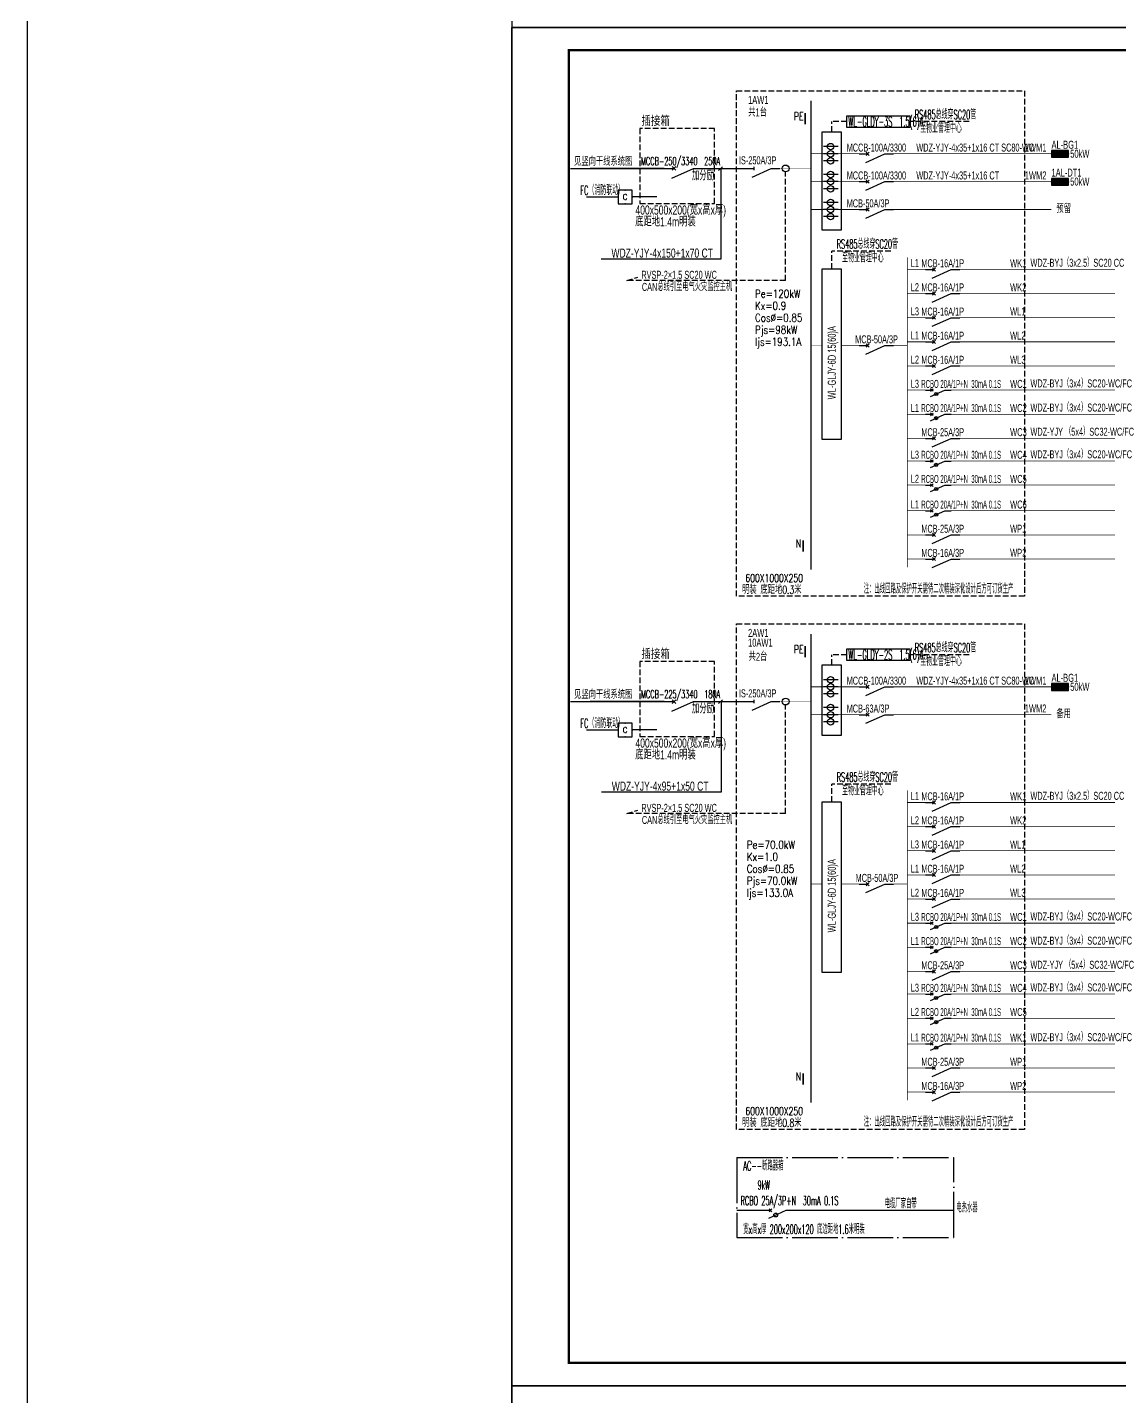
# Model space of a CAD drawing. Extents: x -127004 to 341119, y -13158 to 456864.
# Drawn here: x -86575 to -38787, y 127086 to 186961 of the extents above; entities that cross this region are included whole.
import ezdxf
from ezdxf.enums import TextEntityAlignment as Align

# ---------------------------------------------------------------- set-up
doc = ezdxf.new("R2010")
doc.units = 0
doc.header["$LTSCALE"] = 1000
for name, pattern in [('CONTINOUS', [0]), ('DASH', [0.35, 0.25, -0.1]), ('DOTE', [2.42, 2, -0.2, 0.02, -0.2])]:
    doc.linetypes.add(name, pattern=pattern)
doc.layers.get('0').update_dxf_attribs({"linetype": 'CONTINUOUS'})
for name, color, linetype in [('D-TEXT', 7, 'CONTINUOUS'), ('DIM-箱柜', 3, 'CONTINUOUS'), ('DQ', 7, 'CONTINOUS'), ('EL-TEXT', 3, 'CONTINUOUS'), ('ELEC-text', 7, 'CONTINUOUS'), ('ELEMENT', 3, 'CONTINUOUS'), ('EQUIP-照明', 3, 'CONTINUOUS'), ('EQUIP-箱柜', 3, 'CONTINUOUS'), ('LAYER3', 7, 'DOTE'), ('PUB_TEXT', 7, 'CONTINUOUS'), ('SIG_TEXT', 7, 'CONTINUOUS'), ('TEL_TEXT', 3, 'CONTINUOUS'), ('TEL_TITLE', 7, 'CONTINUOUS'), ('WIRE', 4, 'CONTINUOUS'), ('WIRE-照明', 1, 'CONTINUOUS'), ('内审意见修改', 2, 'CONTINUOUS')]:
    doc.layers.add(name, color=color, linetype=linetype)
doc.layers.add('内审要求修改2.10', color=6, linetype='CONTINUOUS', plot=False)
doc.styles.add('_COMPLEX', font='ros.shx', dxfattribs={"width": 0.6, "bigfont": 'jd.shx'})
doc.styles.add('_HZTXT', font='ROMANS2', dxfattribs={"width": 0.8, "bigfont": 'HZDF2'})
doc.styles.add('_TCH_LABEL', font='COMPLEX', dxfattribs={"bigfont": 'GBCBIG'})
doc.styles.add('_TEL_DIM', font='ROMANS2', dxfattribs={"width": 0.8, "height": 3.5, "bigfont": 'HZDF2'})
doc.styles.add('B', font='ROMANS2', dxfattribs={"width": 0.8, "bigfont": 'HZDF2'})
doc.styles.add('DIM_FONT', font='ROMANS', dxfattribs={"bigfont": 'HZTXT'})
doc.styles.add('JD', font='ros.shx', dxfattribs={"width": 0.8, "height": 600, "bigfont": 'hztxt.shx'})
doc.styles.get("Standard").update_dxf_attribs({"font": 'GBENOR', "bigfont": 'GBCBIG'})

# ---------------------------------------------------------------- blocks, each defined once
blk = doc.blocks.new('M_M8')
for p, q in [((-0.25, -0.2), (0, -0.75)), ((0.05, -0.25), (-0.05, -0.25))]:
    blk.add_line(p, q)
for points in [[(0, 0), (0, -0.25)], [(0, -0.75), (0, -1)]]:
    blk.add_lwpolyline(points)
at = {"style": 'DIM_FONT', "width": 0.8, "flags": 9}
blk.add_attdef('S', (0.25, -0.5), '', height=0.2, dxfattribs=at)
blk = doc.blocks.new('M_M7')
for p, q in [((-0.25, -0.2), (0, -0.75)), ((-0.047, -0.297), (0.047, -0.203)), ((-0.047, -0.203), (0.047, -0.297))]:
    blk.add_line(p, q)
for points in [[(0, 0), (0, -0.25)], [(0, -0.75), (0, -1)]]:
    blk.add_lwpolyline(points)
at = {"width": 0.8, "flags": 9}
blk.add_attdef('S', (0.25, -0.5), '', height=0.2, dxfattribs=at)
blk = doc.blocks.new('M_M19DXM')
for p, q in [((-0.25, -0.2), (0, -0.75)), ((-0.047, -0.203), (0.047, -0.297)), ((-0.047, -0.297), (0.047, -0.203))]:
    blk.add_line(p, q)
for points in [[(0, 0), (0, -0.25)], [(0, -0.75), (0, -1)]]:
    blk.add_lwpolyline(points)
blk.add_circle((-0.151, -0.417), 0.0615)
at = {"style": 'DIM_FONT', "width": 0.8, "flags": 9}
blk.add_attdef('S', (0.25, -0.5), '', height=0.2, dxfattribs=at)
blk = doc.blocks.new('SADF AGF AERG AER GER')
at = {"layer": 'DIM-箱柜'}
blk.add_lwpolyline([(-462150, -1228514), (-378050, -1228514), (-378050, -1287914), (-462150, -1287914)], close=True, dxfattribs=at)
blk = doc.blocks.new('*X6')
at = {"color": 0}
for p, q in [((-250, 33), (-83, 200)), ((-250, 68), (-118, 200)), ((-250, 104), (-154, 200)), ((-250, 139), (-189, 200)), ((-250, 174), (-224, 200)), ((-247, 0), (-47, 200)), ((-212, 0), (-12, 200)), ((-177, 0), (23, 200)), ((-141, 0), (59, 200)), ((-106, 0), (94, 200)), ((-71, 0), (129, 200)), ((-35, 0), (165, 200)), ((0, 0), (200, 200)), ((35, 0), (235, 200)), ((71, 0), (250, 179)), ((106, 0), (250, 144)), ((141, 0), (250, 109)), ((177, 0), (250, 73)), ((212, 0), (250, 38)), ((247, 0), (250, 3))]:
    blk.add_line(p, q, dxfattribs=at)
blk = doc.blocks.new('$equip$00001421')
for p, q in [((0.75, 0.6), (-0.75, 0.6)), ((-0.75, 0.6), (-0.75, 0)), ((-0.75, 0), (0.75, 0)), ((0.75, 0), (0.75, 0.6))]:
    blk.add_line(p, q)
at = {"const_width": 0.6}
blk.add_lwpolyline([(-0.75, 0.3), (0.75, 0.3)], dxfattribs=at)
for p in [(-0.75, 0.3), (0, 0.6), (0, 0), (0.75, 0.3)]:
    blk.add_point(p)
at = {"xscale": 0.00300000000061118, "yscale": 0.00300000000061118, "zscale": 0.00300000000061118}
blk.add_blockref('*X6', (0, 0), dxfattribs=at)
at = {"style": '_TCH_LABEL', "flags": 9}
blk.add_attdef('A', (0, 0), '', height=0.00002, dxfattribs=at)
blk = doc.blocks.new('A$C6873132B')
at = {"layer": 'DIM-箱柜'}
blk.add_blockref('SADF AGF AERG AER GER', (378050, 1287914), dxfattribs=at)
blk = doc.blocks.new('$equip_U$00000105(JDQINJING)')
for p, q in [((0.5, 1), (-0.5, 1)), ((-0.5, 1), (-0.5, 0)), ((0.5, 0), (0.5, 1)), ((-0.5, 0), (0.5, 0))]:
    blk.add_line(p, q)
for p in [(0, 1), (-0.5, 0.5), (0, 0), (0.5, 0.5)]:
    blk.add_point(p)
at = {"color": 7, "style": '_TEL_DIM'}
blk.add_attdef('$TEXT$', text='', height=0.4, dxfattribs=at).set_placement((-0.002, 0.507), align=Align.MIDDLE_CENTER)
at = {"color": 7, "style": '_TEL_DIM', "flags": 1}
blk.add_attdef('A', text='', height=0.00002, dxfattribs=at).set_placement((0, 0), align=Align.MIDDLE_CENTER)
blk = doc.blocks.new('$equip$00001781')
blk.add_circle((0, 0), 0.5)
at = {"flags": 9}
blk.add_attdef('A', (0, 0), '', height=0.00002, dxfattribs=at)

msp = doc.modelspace()

# ---------------------------------------------------------------- linework, layer by layer
at = {"linetype": 'DASH'}
for p, q in [((-55552, 162084), (-55552, 184191)), ((-55552, 184191), (-42943, 184191)), ((-42943, 184191), (-42943, 162084)), ((-42943, 162084), (-55552, 162084)), ((-55552, 138773), (-55552, 160881)), ((-55552, 160881), (-42943, 160881)), ((-42943, 160881), (-42943, 138773)), ((-42943, 138773), (-55552, 138773))]:
    msp.add_line(p, q, dxfattribs=at)
for p, q in [((-56331, 180700, 0), (-56169, 180862, 0)), ((-60721, 179542, 0), (-62112, 179542, 0)), ((-56331, 157390, 0), (-56169, 157551, 0)), ((-60721, 156231, 0), (-62112, 156231, 0))]:
    msp.add_line(p, q)
at = {"color": 3, "linetype": 'DASH'}
for p, q in [((-53403, 175889, 0), (-53402, 180642)), ((-60341, 175889, 0), (-59864, 176040, 0)), ((-53403, 175889, 0), (-60341, 175889, 0)), ((-53403, 152578, 0), (-53402, 157332)), ((-60341, 152578, 0), (-59864, 152730, 0)), ((-53403, 152578, 0), (-60341, 152578, 0))]:
    msp.add_line(p, q, dxfattribs=at)
msp.add_lwpolyline([(-86575, 355413), (127272, 355413), (127272, -13158), (-86575, -13158)], close=True)
at = {"linetype": 'Continuous', "const_width": 72.9}
for points in [[(-52548, 183216), (-52548, 182719)], [(-52628, 164535), (-52628, 164038)], [(-52548, 159905), (-52548, 159408)], [(-52628, 141224), (-52628, 140727)]]:
    msp.add_lwpolyline(points, dxfattribs=at)
at = {"color": 2, "elevation": 0}
for points in [[(-50720, 183100), (-47963, 183100), (-47963, 182581), (-50720, 182581)], [(-50720, 159790), (-47963, 159790), (-47963, 159271), (-50720, 159271)]]:
    msp.add_lwpolyline(points, close=True, dxfattribs=at)
at = {"linetype": 'DASH', "elevation": 0}
for points in [[(-56508, 182544), (-59779, 182544), (-59779, 179263), (-56508, 179263)], [(-56508, 159233), (-59779, 159233), (-59779, 155952), (-56508, 155952)]]:
    msp.add_lwpolyline(points, close=True, dxfattribs=at)
at = {"color": 2}
for centre in [(-51430, 181746), (-51430, 181434), (-51430, 181124), (-51430, 180527), (-51430, 180215), (-51430, 179905), (-51430, 179309), (-51430, 178997), (-51430, 178686), (-51430, 158436), (-51430, 158124), (-51430, 157813), (-51430, 157217), (-51430, 156905), (-51430, 156594)]:
    msp.add_circle(centre, 143, dxfattribs=at)
at = {"layer": 'ELEMENT'}
for points in [[(-51795, 182396), (-50972, 182396), (-50972, 178089), (-51795, 178089)], [(-51795, 176400), (-50972, 176400), (-50972, 168944), (-51795, 168944)], [(-51795, 159086), (-50972, 159086), (-50972, 155990), (-51795, 155990)], [(-51795, 153089), (-50972, 153089), (-50972, 145634), (-51795, 145634)]]:
    msp.add_lwpolyline(points, close=True, dxfattribs=at)
at = {"layer": 'LAYER3'}
for p, q in [((-55535, 137539), (-46041, 137539)), ((-55535, 137539), (-55535, 134040)), ((-46041, 134040), (-46041, 137539)), ((-55536, 134040), (-46041, 134040))]:
    msp.add_line(p, q, dxfattribs=at)
at = {"layer": 'TEL_TEXT', "color": 0, "ltscale": 2}
for p, q in [((-56239, 180792, 0), (-56239, 176823, 0)), ((-56239, 176823, 0), (-61471, 176823, 0)), ((-56224, 157482), (-56224, 153513)), ((-56224, 153513), (-61456, 153513))]:
    msp.add_line(p, q, dxfattribs=at)
at = {"layer": 'TEL_TEXT', "ltscale": 2}
for p, q in [((-60121, 179563, 0), (-59032, 179563, 0)), ((-60121, 156253, 0), (-59032, 156253, 0))]:
    msp.add_line(p, q, dxfattribs=at)
at = {"layer": 'TEL_TITLE'}
for points in [[(-65386, 186961), (18714, 186961), (18714, 246361), (-65386, 246361)], [(-65386, 127561), (18714, 127561), (18714, 186961), (-65386, 186961)], [(-65386, 68161), (18714, 68161), (18714, 127561), (-65386, 127561)]]:
    msp.add_lwpolyline(points, close=True, dxfattribs=at)
at = {"layer": 'TEL_TITLE', "const_width": 100}
msp.add_lwpolyline([(-62886, 128561), (17714, 128561), (17714, 185961), (-62886, 185961)], close=True, dxfattribs=at)
at = {"layer": 'WIRE', "color": 4}
for p, q in [((-51096, 181746), (-51738, 181746)), ((-51096, 181434), (-51738, 181434)), ((-51096, 181124), (-51738, 181124)), ((-51096, 180527), (-51738, 180527)), ((-51096, 180215), (-51738, 180215)), ((-51096, 179905), (-51738, 179905)), ((-51096, 179309), (-51738, 179309)), ((-51096, 178997), (-51738, 178997)), ((-51096, 178686), (-51738, 178686)), ((-51096, 158436), (-51738, 158436)), ((-51096, 158124), (-51738, 158124)), ((-51096, 157813), (-51738, 157813)), ((-51096, 157217), (-51738, 157217)), ((-51096, 156905), (-51738, 156905)), ((-51096, 156594), (-51738, 156594))]:
    msp.add_line(p, q, dxfattribs=at)
at = {"layer": 'WIRE', "const_width": 57.1}
for points in [[(-54405, 135233), (-55535, 135233)], [(-53034, 135233), (-46079, 135233)]]:
    msp.add_lwpolyline(points, dxfattribs=at)
at = {"layer": 'WIRE-照明', "linetype": 'DASH'}
for p, q in [((-51384, 182396), (-51384, 182841, 0)), ((-50720, 182841, 0), (-51384, 182841, 0)), ((-45374, 182841, 0), (-47963, 182841, 0)), ((-51384, 176400), (-51384, 177177)), ((-48795, 177177), (-51384, 177177)), ((-51384, 159086), (-51384, 159530, 0)), ((-50720, 159530, 0), (-51384, 159530, 0)), ((-45374, 159530, 0), (-47963, 159530, 0)), ((-51384, 153089), (-51384, 153867)), ((-48795, 153867), (-51384, 153867))]:
    msp.add_line(p, q, dxfattribs=at)
at = {"layer": 'WIRE-照明'}
for p, q in [((-62808, 180792), (-58287, 180792)), ((-57288, 180792), (-55160, 180792)), ((-62808, 157482), (-58287, 157482)), ((-57288, 157482), (-55160, 157482))]:
    msp.add_line(p, q, dxfattribs=at)
at = {"layer": 'WIRE-照明', "linetype": 'Continuous'}
for p, q in [((-58716, 180792), (-61948, 180792)), ((-58716, 157482), (-61948, 157482))]:
    msp.add_line(p, q, dxfattribs=at)
at = {"layer": 'WIRE-照明', "const_width": 60}
for points in [[(-52291, 183751), (-52291, 163248)], [(-52291, 160441), (-52291, 139938)]]:
    msp.add_lwpolyline(points, dxfattribs=at)
at = {"layer": 'WIRE-照明', "linetype": 'Continuous'}
for points, const_width in [([(-52291, 181434), (-50185, 181434)], 30), ([(-48685, 181434), (-41769, 181434)], 30), ([(-53882, 180792), (-53309, 180792)], 25), ([(-53309, 180792), (-52291, 180792)], 25), ([(-52291, 180215), (-50185, 180215)], 30), ([(-48685, 180215), (-41769, 180215)], 30), ([(-52291, 178997), (-50185, 178997)], 30), ([(-48685, 178997), (-41769, 178997)], 30), ([(-48070, 163350), (-48070, 176904)], 25), ([(-48070, 176376), (-47283, 176376)], 30), ([(-45783, 176376), (-38991, 176376)], 30), ([(-48070, 175321), (-47283, 175321)], 30), ([(-45783, 175321), (-38991, 175321)], 30), ([(-48070, 174266), (-47283, 174266)], 30), ([(-45783, 174266), (-38991, 174266)], 30), ([(-52291, 173049), (-51795, 173049)], 25), ([(-50972, 173049), (-50185, 173049)], 30), ([(-48685, 173049), (-48070, 173049)], 30), ([(-48070, 173210), (-47283, 173210)], 30), ([(-46158, 173210), (-38991, 173210)], 30), ([(-48070, 172155), (-47283, 172155)], 30), ([(-46158, 172155), (-38991, 172155)], 30), ([(-48070, 171099), (-47283, 171099)], 30), ([(-46158, 171099), (-38991, 171099)], 30), ([(-48070, 170044), (-47283, 170044)], 30), ([(-46158, 170044), (-38991, 170044)], 30), ([(-48070, 168989), (-47283, 168989)], 30), ([(-46158, 168989), (-38991, 168989)], 30), ([(-48070, 167999), (-47283, 167999)], 30), ([(-46158, 167999), (-38991, 167999)], 30), ([(-48070, 166944), (-47283, 166944)], 30), ([(-46158, 166944), (-38991, 166944)], 30), ([(-48070, 165822), (-47283, 165822)], 30), ([(-46158, 165822), (-38991, 165822)], 30), ([(-48070, 164767), (-47283, 164767)], 30), ([(-46158, 164767), (-38991, 164767)], 30), ([(-48070, 163712), (-47283, 163712)], 30), ([(-46158, 163712), (-38991, 163712)], 30), ([(-52291, 158124), (-50185, 158124)], 30), ([(-48685, 158124), (-41769, 158124)], 30), ([(-53882, 157482), (-53309, 157482)], 25), ([(-53309, 157482), (-52291, 157482)], 25), ([(-52291, 156905), (-50185, 156905)], 30), ([(-48685, 156905), (-41769, 156905)], 30), ([(-48070, 140039), (-48070, 153593)], 25), ([(-48070, 153066), (-47283, 153066)], 30), ([(-45783, 153066), (-38991, 153066)], 30), ([(-48070, 152011), (-47283, 152011)], 30), ([(-45783, 152011), (-38991, 152011)], 30), ([(-48070, 150955), (-47283, 150955)], 30), ([(-45783, 150955), (-38991, 150955)], 30), ([(-48070, 149900), (-47283, 149900)], 30), ([(-46158, 149900), (-38991, 149900)], 30), ([(-52291, 149498), (-51795, 149498)], 25), ([(-50972, 149498), (-50185, 149498)], 30), ([(-48685, 149498), (-48070, 149498)], 30), ([(-48070, 148844), (-47283, 148844)], 30), ([(-46158, 148844), (-38991, 148844)], 30), ([(-48070, 147789), (-47283, 147789)], 30), ([(-46158, 147789), (-38991, 147789)], 30), ([(-48070, 146734), (-47283, 146734)], 30), ([(-46158, 146734), (-38991, 146734)], 30), ([(-48070, 145678), (-47283, 145678)], 30), ([(-46158, 145678), (-38991, 145678)], 30), ([(-48070, 144689), (-47283, 144689)], 30), ([(-46158, 144689), (-38991, 144689)], 30), ([(-48070, 143633), (-47283, 143633)], 30), ([(-46158, 143633), (-38991, 143633)], 30), ([(-48070, 142512), (-47283, 142512)], 30), ([(-46158, 142512), (-38991, 142512)], 30), ([(-48070, 141457), (-47283, 141457)], 30), ([(-46158, 141457), (-38991, 141457)], 30), ([(-48070, 140401), (-47283, 140401)], 30), ([(-46158, 140401), (-38991, 140401)], 30)]:
    msp.add_lwpolyline(points, dxfattribs=dict(at, const_width=const_width))

# ---------------------------------------------------------------- block references
at = {"layer": 'DIM-箱柜'}
for p in [(396764, 1415475), (396764, 1356075)]:
    msp.add_blockref('SADF AGF AERG AER GER', p, dxfattribs=at)
at = {"layer": 'DQ', "xscale": 1500, "yscale": 1500, "zscale": 1500, "rotation": 90}
for p in [(-55160, 180792), (-55160, 157482)]:
    msp.add_blockref('M_M8', p, dxfattribs=at)
at = {"layer": 'ELEMENT', "rotation": 90}
for name, p, xscale, yscale, zscale in [('M_M7', (-50185, 181434), 1500, 1500, 1500), ('M_M7', (-58716, 180792), 1714.285714285681, 1714.285714285681, 1714.285714285681), ('M_M7', (-50185, 180215), 1500, 1500, 1500), ('M_M7', (-50185, 178997), 1500, 1500, 1500), ('M_M7', (-47283, 176376), 1500, 1500, 1500), ('M_M7', (-47283, 175321), 1500, 1500, 1500), ('M_M7', (-47283, 174266), 1500, 1500, 1500), ('M_M7', (-50185, 173049), 1500, 1500, 1500), ('M_M7', (-47283, 173210), 1500, 1500, 1500), ('M_M7', (-47283, 172155), 1500, 1500, 1500), ('M_M19DXM', (-47283, 171099), 1125, 1125, 1125), ('M_M19DXM', (-47283, 170044), 1125, 1125, 1125), ('M_M7', (-47283, 168989), 1500, 1500, 1500), ('M_M19DXM', (-47283, 167999), 1125, 1125, 1125), ('M_M19DXM', (-47283, 166944), 1125, 1125, 1125), ('M_M19DXM', (-47283, 165822), 1125, 1125, 1125), ('M_M7', (-47283, 164767), 1500, 1500, 1500), ('M_M7', (-47283, 163712), 1500, 1500, 1500), ('M_M7', (-50185, 158124), 1500, 1500, 1500), ('M_M7', (-58716, 157482), 1714.285714285681, 1714.285714285681, 1714.285714285681), ('M_M7', (-50185, 156905), 1500, 1500, 1500), ('M_M7', (-47283, 153066), 1500, 1500, 1500), ('M_M7', (-47283, 152011), 1500, 1500, 1500), ('M_M7', (-47283, 150955), 1500, 1500, 1500), ('M_M7', (-47283, 149900), 1500, 1500, 1500), ('M_M7', (-50185, 149498), 1500, 1500, 1500), ('M_M7', (-47283, 148844), 1500, 1500, 1500), ('M_M19DXM', (-47283, 147789), 1125, 1125, 1125), ('M_M19DXM', (-47283, 146734), 1125, 1125, 1125), ('M_M7', (-47283, 145678), 1500, 1500, 1500), ('M_M19DXM', (-47283, 144689), 1125, 1125, 1125), ('M_M19DXM', (-47283, 143633), 1125, 1125, 1125), ('M_M19DXM', (-47283, 142512), 1125, 1125, 1125), ('M_M7', (-47283, 141457), 1500, 1500, 1500), ('M_M7', (-47283, 140401), 1500, 1500, 1500), ('M_M19DXM', (-54405, 135233), 1371.428571428571, 1371.428571428571, 1371.428571428571)]:
    msp.add_blockref(name, p, dxfattribs=dict(at, xscale=xscale, yscale=yscale, zscale=zscale))
at = {"layer": 'EQUIP-照明', "linetype": 'ByBlock', "xscale": 300, "yscale": 300, "zscale": 300}
for p in [(-53402, 180792), (-53402, 157482)]:
    msp.add_blockref('$equip$00001781', p, dxfattribs=at)
at = {"layer": 'EQUIP-箱柜', "xscale": 500, "yscale": 500, "zscale": 500}
for p in [(-41394, 181279), (-41394, 180060), (-41394, 157968)]:
    msp.add_blockref('$equip$00001421', p, dxfattribs=at)
at = {"layer": 'EQUIP-箱柜', "xscale": 600, "yscale": 600, "zscale": 600}
for p in [(-60421, 179242, 0), (-60421, 155931, 0)]:
    msp.add_blockref('$equip_U$00000105(JDQINJING)', p, dxfattribs=at).add_auto_attribs({'$TEXT$': 'C'})
at = {"layer": '内审要求修改2.10'}
for p in [(18714, 127561), (18714, 68161)]:
    msp.add_blockref('A$C6873132B', p, dxfattribs=at)

# ---------------------------------------------------------------- texts
at = {"layer": 'D-TEXT', "style": '_HZTXT', "width": 0.45}
for s, p in [('注：出线回路及保护开关需待二次精装深化设计后方可订货生产', (-49983, 162207)), ('注：出线回路及保护开关需待二次精装深化设计后方可订货生产', (-49983, 138897)), ('AC--断路器箱', (-55250, 136976)), ('9kW', (-54630, 136142)), ('电热水器', (-45931, 135143)), ('宽x高x厚 200x200x120 底边距地1.6米明装', (-55250, 134206))]:
    msp.add_text(s, height=400, dxfattribs=at).set_placement(p)
at = {"layer": 'EL-TEXT', "color": 255, "style": '_HZTXT', "width": 0.5}
for s, p in [('RS485总线穿SC20管', (-47748, 182949, 0)), ('至物业管理中心', (-47511, 182353, 0)), ('RS485总线穿SC20管', (-51168, 177285)), ('至物业管理中心', (-50931, 176689)), ('RS485总线穿SC20管', (-47748, 159639, 0)), ('至物业管理中心', (-47511, 159042, 0)), ('RS485总线穿SC20管', (-51168, 153975)), ('至物业管理中心', (-50931, 153378))]:
    msp.add_text(s, height=400, dxfattribs=at).set_placement(p)
at = {"layer": 'ELEC-text', "style": '_HZTXT', "width": 0.8}
for p in [(-59709, 182654, 0), (-59709, 159344, 0)]:
    msp.add_text('插接箱', height=400, dxfattribs=at).set_placement(p)
at = {"layer": 'PUB_TEXT', "style": '_HZTXT', "width": 0.5}
for p in [(-62381, 179637, 1146), (-62381, 156327, 1146)]:
    msp.add_text('FC（消防联动）', height=400, dxfattribs=at).set_placement(p)
at = {"layer": 'SIG_TEXT', "style": '_TEL_DIM', "width": 0.8}
for s, p in [('Pe=120kW', (-54741, 175140)), ('Cos%%C=0.85', (-54741, 174090)), ('Pjs=98kW', (-54741, 173565)), ('Ijs=193.1A', (-54741, 173040)), ('Pe=70.0kW', (-55101, 151042)), ('Cos%%C=0.85', (-55101, 149992)), ('Kx=1.0', (-55101, 150517)), ('Pjs=70.0kW', (-55101, 149467)), ('Ijs=133.0A', (-55101, 148942))]:
    msp.add_text(s, height=350, dxfattribs=at).set_placement(p)
at = {"layer": 'TEL_TEXT', "ltscale": 2, "style": '_COMPLEX'}
for s, height, width, p in [('1AW1 ', 350, 0.7, (-55043, 183613)), ('共1台', 350, 0.7, (-55038, 183068)), ('MCCB-100A/3300', 350, 0.6, (-50729, 181530)), ('WDZ-YJY-4x35+1x16 CT SC80-WC', 350, 0.6, (-47682, 181530)), ('1WM1', 350, 0.7, (-42935, 181532)), ('AL-BG1', 350, 0.7, (-41766, 181654)), ('50kW', 350, 0.7, (-40947, 181261)), ('IS-250A/3P', 350, 0.6, (-55443, 180973)), ('MCCB-100A/3300', 350, 0.6, (-50729, 180311)), ('WDZ-YJY-4x35+1x16 CT ', 350, 0.6, (-47682, 180311)), ('1WM2', 350, 0.7, (-42935, 180313)), ('1AL-DT1', 350, 0.7, (-41766, 180435)), ('50kW', 350, 0.7, (-40947, 180042)), ('400x500x200(宽x高x厚)', 400, 0.7, (-59971, 178774, 0)), ('MCB-50A/3P', 350, 0.6, (-50729, 179092)), ('预留', 350, 0.7, (-41552, 178850)), ('底距地1.4m明装', 400, 0.7, (-59983, 178259, 0)), ('L1', 350, 0.6, (-47922, 176479)), ('MCB-16A/1P', 350, 0.6, (-47463, 176472)), ('WK1', 350, 0.7, (-43578, 176474)), ('WDZ-BYJ（3x2.5）SC20 CC', 350, 0.6, (-42689, 176493)), (' RVSP-2×1.5 SC20 WC', 350, 0.6, (-59801, 175967, 0)), ('CAN总线引至电气火灾监控主机', 350, 0.6, (-59689, 175438, 0)), ('L2', 350, 0.6, (-47922, 175424)), ('MCB-16A/1P', 350, 0.6, (-47463, 175417)), ('WK2', 350, 0.7, (-43578, 175418)), ('L3', 350, 0.6, (-47922, 174368)), ('MCB-16A/1P', 350, 0.6, (-47463, 174361)), ('WL1', 350, 0.7, (-43578, 174363)), ('L1', 350, 0.6, (-47922, 173313)), ('MCB-16A/1P', 350, 0.6, (-47463, 173306)), ('WL2', 350, 0.7, (-43578, 173308)), ('MCB-50A/3P', 350, 0.6, (-50357, 173144)), ('L2', 350, 0.6, (-47922, 172258)), ('MCB-16A/1P', 350, 0.6, (-47463, 172250)), ('WL3', 350, 0.7, (-43578, 172252)), ('L3', 350, 0.6, (-47922, 171202)), ('RCBO 20A/1P+N  30mA 0.1S', 350, 0.45, (-47463, 171195)), ('WC1', 350, 0.7, (-43578, 171197)), ('WDZ-BYJ（3x4）SC20-WC/FC', 350, 0.6, (-42689, 171216)), ('L1', 350, 0.6, (-47922, 170147)), ('RCBO 20A/1P+N  30mA 0.1S', 350, 0.45, (-47463, 170140)), ('WC2', 350, 0.7, (-43578, 170141)), ('WDZ-BYJ（3x4）SC20-WC/FC', 350, 0.6, (-42689, 170161)), ('MCB-25A/3P', 350, 0.6, (-47463, 169084)), ('WDZ-YJY （5x4）SC32-WC/FC', 350, 0.6, (-42689, 169105)), ('WC3', 350, 0.7, (-43578, 169086)), ('L3', 350, 0.6, (-47922, 168102)), ('RCBO 20A/1P+N  30mA 0.1S', 350, 0.45, (-47463, 168095)), ('WC4', 350, 0.7, (-43578, 168097)), ('WDZ-BYJ（3x4）SC20-WC/FC', 350, 0.6, (-42689, 168116)), ('L2', 350, 0.6, (-47922, 167046)), ('RCBO 20A/1P+N  30mA 0.1S', 350, 0.45, (-47463, 167039)), ('WC5', 350, 0.7, (-43578, 167041)), ('L1', 350, 0.6, (-47922, 165925)), ('RCBO 20A/1P+N  30mA 0.1S', 350, 0.45, (-47463, 165918)), ('WC6', 350, 0.7, (-43578, 165920)), ('MCB-25A/3P', 350, 0.6, (-47463, 164862)), ('WP1', 350, 0.7, (-43578, 164864)), ('MCB-16A/3P', 350, 0.6, (-47463, 163807)), ('WP2', 350, 0.7, (-43578, 163809)), ('2AW1 ', 350, 0.7, (-55043, 160305)), ('10AW1 ', 350, 0.7, (-55043, 159882)), ('AL-BG1', 350, 0.7, (-41766, 158344)), ('MCCB-100A/3300', 350, 0.6, (-50729, 158219)), ('WDZ-YJY-4x35+1x16 CT SC80-WC', 350, 0.6, (-47682, 158219)), ('1WM1', 350, 0.7, (-42935, 158221)), ('50kW', 350, 0.7, (-40947, 157951)), ('IS-250A/3P', 350, 0.6, (-55443, 157663)), ('MCB-63A/3P', 350, 0.6, (-50729, 157000)), ('1WM2', 350, 0.7, (-42935, 157002)), ('备用', 350, 0.7, (-41552, 156759)), ('400x500x200(宽x高x厚)', 400, 0.7, (-59971, 155464, 0)), ('底距地1.4m明装', 400, 0.7, (-59983, 154948, 0)), ('L1', 350, 0.6, (-47922, 153169)), ('MCB-16A/1P', 350, 0.6, (-47463, 153162)), ('WK1', 350, 0.7, (-43578, 153164)), ('WDZ-BYJ（3x2.5）SC20 CC', 350, 0.6, (-42689, 153183)), (' RVSP-2×1.5 SC20 WC', 350, 0.6, (-59801, 152657, 0)), ('CAN总线引至电气火灾监控主机', 350, 0.6, (-59689, 152128, 0)), ('L2', 350, 0.6, (-47922, 152113)), ('MCB-16A/1P', 350, 0.6, (-47463, 152106)), ('WK2', 350, 0.7, (-43578, 152108)), ('L3', 350, 0.6, (-47922, 151058)), ('MCB-16A/1P', 350, 0.6, (-47463, 151051)), ('WL1', 350, 0.7, (-43578, 151053)), ('L1', 350, 0.6, (-47922, 150003)), ('MCB-16A/1P', 350, 0.6, (-47463, 149995)), ('WL2', 350, 0.7, (-43578, 149997)), ('MCB-50A/3P', 350, 0.6, (-50339, 149594)), ('L2', 350, 0.6, (-47922, 148947)), ('MCB-16A/1P', 350, 0.6, (-47463, 148940)), ('WL3', 350, 0.7, (-43578, 148942)), ('L3', 350, 0.6, (-47922, 147892)), ('RCBO 20A/1P+N  30mA 0.1S', 350, 0.45, (-47463, 147885)), ('WC1', 350, 0.7, (-43578, 147886)), ('WDZ-BYJ（3x4）SC20-WC/FC', 350, 0.6, (-42689, 147906)), ('L1', 350, 0.6, (-47922, 146836)), ('RCBO 20A/1P+N  30mA 0.1S', 350, 0.45, (-47463, 146829)), ('WC2', 350, 0.7, (-43578, 146831)), ('WDZ-BYJ（3x4）SC20-WC/FC', 350, 0.6, (-42689, 146850)), ('MCB-25A/3P', 350, 0.6, (-47463, 145774)), ('WC3', 350, 0.7, (-43578, 145776)), ('WDZ-YJY （5x4）SC32-WC/FC', 350, 0.6, (-42689, 145795)), ('L3', 350, 0.6, (-47922, 144792)), ('RCBO 20A/1P+N  30mA 0.1S', 350, 0.45, (-47463, 144784)), ('WC4', 350, 0.7, (-43578, 144786)), ('WDZ-BYJ（3x4）SC20-WC/FC', 350, 0.6, (-42689, 144805)), ('L2', 350, 0.6, (-47922, 143736)), ('RCBO 20A/1P+N  30mA 0.1S', 350, 0.45, (-47463, 143729)), ('WC5', 350, 0.7, (-43578, 143731)), ('L1', 350, 0.6, (-47922, 142615)), ('RCBO 20A/1P+N  30mA 0.1S', 350, 0.45, (-47463, 142607)), ('WK1', 350, 0.7, (-43578, 142609)), ('WDZ-BYJ（3x4）SC20-WC/FC', 350, 0.6, (-42689, 142629)), ('MCB-25A/3P', 350, 0.6, (-47463, 141552)), ('WP1', 350, 0.7, (-43578, 141554)), ('MCB-16A/3P', 350, 0.6, (-47463, 140497)), ('WP2', 350, 0.7, (-43578, 140499))]:
    msp.add_text(s, height=height, dxfattribs=dict(at, width=width)).set_placement(p)
at = {"layer": 'TEL_TEXT', "linetype": 'Continuous', "style": 'B', "oblique": 0.7}
for s, width, p in [('PE', 0.7, (-53037, 182900)), ('见竖向干线系统图', 0.7, (-62658, 180916)), ('MCCB-250/3340  250A', 0.6, (-59730, 180938, 0)), ('N', 0.7, (-52958, 164219)), ('600X1000X250', 0.7, (-55162, 162707)), ('明装 底距地0.3米', 0.7, (-55309, 162191)), ('PE', 0.7, (-53037, 159590)), ('见竖向干线系统图', 0.7, (-62658, 157605)), ('MCCB-225/3340  180A', 0.6, (-59730, 157627, 0)), ('N', 0.7, (-52958, 140909)), ('600X1000X250', 0.7, (-55162, 139396)), ('明装 底距地0.8米', 0.7, (-55309, 138881))]:
    msp.add_text(s, height=350, dxfattribs=dict(at, width=width)).set_placement(p)
at = {"layer": 'TEL_TEXT', "color": 6, "linetype": 'Continuous', "style": 'JD', "width": 0.6}
for p in [(-57501, 180276), (-57501, 156966)]:
    msp.add_text('加分励', height=400, dxfattribs=at).set_placement(p)
at = {"layer": 'TEL_TEXT', "color": 0, "ltscale": 2, "style": '_COMPLEX', "width": 0.7}
for s, p in [('WDZ-YJY-4x150+1x70 CT', (-61021, 176891, 0)), ('WDZ-YJY-4x95+1x50 CT', (-61007, 153581, 0))]:
    msp.add_text(s, height=400, dxfattribs=at).set_placement(p)
at = {"layer": 'TEL_TEXT', "ltscale": 2, "style": '_COMPLEX', "width": 0.7}
for p in [(-51205, 170697), (-51205, 147386)]:
    msp.add_text('WL-GLJY-6D 15(60)A', height=350, rotation=90, dxfattribs=at).set_placement(p)
at = {"layer": '内审意见修改', "color": 2, "style": '_HZTXT', "width": 0.45}
for s, p in [('WL-GLDY-3S  1.5(6)A', (-50657, 182628)), ('WL-GLDY-2S  1.5(6)A', (-50657, 159317))]:
    msp.add_text(s, height=428.57, dxfattribs=at).set_placement(p)
at = {"layer": '内审意见修改'}
for s, height, style, width, p in [('Kx=0.9', 350, '_TEL_DIM', 0.8, (-54741, 174615)), ('RCBO 25A/3P+N  30mA 0.1S', 400, '_HZTXT', 0.45, (-55371, 135457)), ('电缆厂家自带', 400, '_HZTXT', 0.45, (-49071, 135325))]:
    msp.add_text(s, height=height, dxfattribs=dict(at, style=style, width=width)).set_placement(p)
at = {"layer": '内审意见修改', "ltscale": 2, "style": '_COMPLEX', "width": 0.7}
msp.add_text('共2台', height=350, dxfattribs=at).set_placement((-55018, 159263))

doc.saveas('drawing.dxf')
